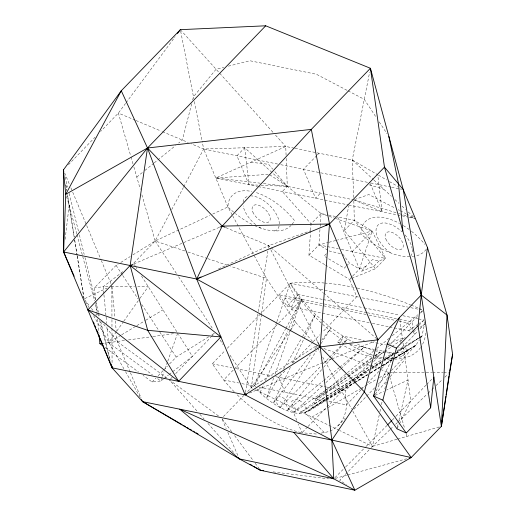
<?xml version="1.0" encoding="UTF-8"?>
<svg xmlns="http://www.w3.org/2000/svg" width="516" height="516" viewBox="0 0 516 516"><rect width="100%" height="100%" fill="white"/><g stroke="black" fill="none" stroke-linecap="round" stroke-linejoin="round"><path stroke-width="0.39" stroke-dasharray="2.58 1.94" d="M324.751 264.618L308.949 255.214L310.561 231.078M310.613 230.278L311.045 223.841L321.023 213.527L327.828 214.908M308.949 255.214L318.927 244.894L320.107 227.201M320.165 226.395L321.023 213.527L287.289 186.347L272.506 172.944M65.132 239.282L69.183 205.11L67.519 194.945M261.496 314.296L251.324 387.716L246.854 392.341M261.606 313.496L266.469 278.382L232.858 216.146M245.5 392.476L258.194 312.315M258.316 311.522L267.869 251.202M268.365 248.028L268.746 245.648L310.509 230.755M352.802 275.905L359.458 269.03L337.651 216.901L354.286 220.28L372.146 231.02L385.452 258.413L375.474 268.726L344.307 230.6L348.687 205.794M256.987 389.07C267.63 403.228 309.903 430.292 315.798 398.649L325.744 390.464M353.718 197.467L352.267 159.973L369.656 72.156M421.069 337.438L421.94 336.142L424.455 324.28L424.158 320.746M379.241 414.909L372.455 446.411L371.346 447.559M379.918 411.755L380.595 408.608M381.447 404.667L382.124 401.519M384.833 388.916L388.393 372.378L380.144 369.327M397.365 427.312L398.236 423.436M398.933 420.334L408.001 380.04L386.503 390.032M191.688 103.755L182.348 140.049L178.6 143.087M192.681 99.898L193.474 96.808L216.081 69.241L223.763 67.312M342.759 254.156L349.326 262.999L359.458 269.03L372.146 231.02L336.058 218.674M276.615 322.332L254.401 386.174L285.522 328.989M276.879 321.571L290.224 283.207A334.948 175.466 44 0 1 323.919 282.974M162.147 377.196L160.805 381.002L152.104 381.995L143.08 375.371M162.411 376.435L164.017 371.875M165.088 368.837L167.5 361.993M167.765 361.232L177.672 333.11M273.68 377.964L266.417 398.371L281.02 373.423M275.028 374.177L290.095 331.846M290.366 331.085L301.66 299.338L290.224 283.207L261.219 313.199M340.502 342.553L343.166 336.187L364.309 340.483M260.09 392.547L264.018 383.743M265.327 380.808L287.586 330.898M288.895 327.957L301.66 299.338L315.489 314.515L321.462 319.701M290.366 367.295L273.158 403.447L310.426 354.847M292.43 362.954L315.489 314.515L302.105 337.387M397.017 428.861L399.139 424.558M399.487 423.842L410.807 400.906L403.022 342.94M376.093 391.038L392.799 357.543M400.268 342.579L402.396 338.303L388.632 343.43M135.618 266.701L133.515 263.379L155.168 240.998L170.209 212.482M171.712 209.631L183.367 187.527M183.741 186.818L203.665 149.034L202.124 141.12M291.417 306.949L298.209 294.468L322.603 299.422M285.909 328.279L301.66 299.338L277.718 324.093M283.452 369.262L301.699 338.077M324.241 432.518L304.924 412.639A8.533 4.47 44 0 0 303.085 403.293A8.533 4.47 44 0 0 293.198 400.571A4.728 2.477 44 0 0 291.708 402.712A4.728 2.477 44 0 0 294.301 406.582A5.495 2.877 44 0 1 292.675 411.226A5.495 2.877 44 0 1 286.509 405.002A4.999 2.619 44 0 0 286.922 401.764A4.999 2.619 44 0 0 283.207 397.913A9.282 4.863 44 0 0 276.137 398.7A9.282 4.863 44 0 0 280.085 407.595L316.34 350.932M321.087 343.508L331.014 327.995L322.061 320.217M391.347 370.559L415.851 345.23L419.334 340.038M290.347 330.479L251.324 387.716L252.769 388.419M290.798 329.814L295.791 322.494L266.469 278.382L230.639 266.346M116.429 331.601L108.592 342.682L103.052 343.314M116.887 330.95L123.343 321.823M123.801 321.171L139.475 299.009M139.939 298.358L148.234 286.625L137.772 286.657M125.588 103.394L118.383 113.101L100.614 131.47M126.072 102.749L175.085 36.778M314.837 349.093L316.798 346.539M321.7 340.141L331.014 327.995L347.481 339.102L353.247 341.947M321.616 369.688L286.954 410.672L323.022 381.021M323.687 367.237L330.408 359.284M330.924 358.678L342.308 345.217M342.824 344.604L347.481 339.102L342.424 344.237M375.158 394.218L387.071 380.318M390.18 376.693L405.202 359.168M378.95 261.064L373.965 266.224L360.968 271.532L372.417 259.632L378.95 261.064L385.452 258.413L354.286 220.28L353.808 199.86L398.423 213.398M68.409 164.765L95.06 137.211M95.621 299.738L94.46 287.76L116.106 265.372L118.132 264.115M271.913 172.409L244.707 147.744L236.928 155.787L249.041 184.747L257.806 185.115M316.785 155.516L303.447 169.3L315.56 198.26L320.552 193.1M317.34 154.942L319.004 153.22M286.212 158.425L287.289 186.347L282.304 191.507L311.045 223.841M152.104 381.995L155.935 378.028M158.128 375.764L163.062 370.669M163.611 370.101L167.442 366.134M169.635 363.87L176.208 357.072L209.206 336.477M170.628 378.847L172.299 377.119M175.646 373.655L210.799 337.316M211.36 336.735L214.708 333.272M234.174 391.754A92.68 48.549 44 0 1 223.705 379.937L212.27 363.806L225.06 350.583M227.285 348.281L260.664 313.773M344.307 230.6L354.286 220.28M326.286 253.795L324.074 256.091L326.776 257.697M366.67 312.599L279.021 294.791L287.006 306.053L298.209 294.468M277.163 324.667L223.705 379.937L238.656 382.975M352.189 251.653L372.146 231.02L337.438 240.069M345.997 266.437L344.333 268.152L327.447 258.097M346.552 265.863L349.326 262.999M352.254 276.479L349.48 279.343L356.75 296.719L322.732 331.885M223.402 416.586L244.062 395.224M284.903 370.998L278.788 377.319L285.096 392.412M292.695 362.942L312.722 342.237M313.276 341.663L319.952 334.761M340.05 343.624L337.587 341.96L343.166 336.187M307.536 426.99L301.97 432.743A92.68 48.549 44 0 1 236.399 394.011M308.097 426.41L353.196 379.789M353.75 379.208L371.565 360.787M393.16 358.988L415.851 345.23L406.485 351.086L394.314 353.428L379.931 352.144L374.352 357.911L383.936 358.768M330.04 431.066A92.68 48.549 44 0 0 346.494 404.886L345.307 390.838L370.34 364.954M373.674 361.503L384.246 350.577M387.587 347.126L389.812 344.823M390.367 344.249L418.224 315.45M420.463 313.128L422.707 310.813M419.057 325.254L423.539 320.623M360.974 389.915L346.494 404.886L326.815 400.887M361.529 389.335L364.315 386.458M367.656 383.007L379.35 370.914M381.576 368.611L392.715 357.098M396.056 353.641L417.773 331.188M419.998 328.885L424.455 324.28L417.831 328.815M394.817 358.027L400.906 356.859L403.357 355.324L408.943 349.551L398.758 347.481M337.89 425.829L345.127 418.347M354.041 409.13L374.642 387.832M377.983 384.375L389.122 372.862M392.166 420.179L395.456 416.78M396.004 416.212L426.158 385.033M426.706 384.465L432.737 378.234M369.127 449.849L339.709 480.261L346.294 484.582M280.085 407.595L321.081 365.928M323.332 363.645L328.944 357.936M329.505 357.362L341.863 344.811M334.916 477.668L345.146 467.419M345.714 466.845L365.612 446.921M366.179 446.346L387.213 425.281M389.819 429.802L372.455 446.411L340.012 430.686M390.399 429.248L393.289 426.48M395.604 424.268L397.346 422.604M397.92 422.049L427.442 393.818M428.016 393.263L431.492 389.941M432.073 389.393L433.808 387.729M436.123 385.517L442.489 379.428M444.805 377.209L448.275 373.887M296.848 420.501L293.533 412.574L323.506 384.826M325.86 382.653L340.547 369.05M341.14 368.508L364.057 347.287L373.887 350.293M323.642 380.511L339.186 367.734M339.805 367.224L364.057 347.287L356.853 343.727M326.364 389.948L346.887 373.068M347.507 372.558L374.242 350.564M376.732 348.519L389.167 338.29M392.276 335.729L417.708 314.812M420.798 312.264L422.649 310.742M136.772 177.046L142.39 172.486M144.893 170.461L153.633 163.366M154.252 162.856L175.479 145.622M163.333 379.028L160.805 381.002L156.941 378.163M163.965 378.531L168.384 375.08M169.016 374.59L172.176 372.126M172.808 371.63L192.391 356.35L178.51 334.439M122.763 271.661L103.161 286.761L94.46 287.76M325.099 393.843L299.596 413.239L351.383 380.537M325.738 393.36L347.416 376.873M348.048 376.39L372.281 357.962M374.829 356.021L379.931 352.144L374.642 350.525M293.533 412.574L324.532 390.896M325.19 390.431L372.017 357.678M374.655 355.834L379.931 352.144M408.478 330.73L417.586 324.493M418.237 324.048L423.442 320.488M325.074 392.295L315.798 398.649L324.816 393.334M325.731 391.844L347.597 376.88M348.261 376.428L371.449 360.555M374.1 358.743L384.039 351.938M384.704 351.486L391.328 346.952M391.992 346.5L405.905 336.98M413.193 331.988L417.167 329.266M325.757 398.842L304.924 412.639L325.512 400.164M326.435 398.397L352.641 381.034M353.318 380.589L368.772 370.346M371.462 368.566L380.873 362.335M383.556 360.555L393.637 353.873L384.091 359.884M325.435 399.423L312.702 407.775L325.764 399.855M326.106 398.984L352.912 381.408M353.583 380.969L368.327 371.301M371.675 369.101L381.06 362.948M383.743 361.194L393.121 355.04M395.804 353.279L421.94 336.142L419.166 337.774M315.721 346.191L251.324 387.716L228.898 353.499M352.06 380.111L369.101 369.353M371.823 367.631L381.363 361.606M314.876 403.68L351.467 380.595M352.144 380.169L369.088 369.482M372.475 367.347L381.285 361.787M384.672 359.652L393.482 354.092M396.868 351.957L421.94 336.142M120.821 262.431L130.251 256.549M132.947 254.865L155.168 240.998L209.715 215.462M211.895 334.8L213.921 333.536M309.342 410.8L325.764 400.706M326.415 400.287L354.408 383.059M355.085 382.633L367.495 375.055M370.107 373.39L379.808 367.489M382.395 365.825L392.121 359.916M394.688 358.259L415.851 345.23M400.519 354.744L408.943 349.551M326.454 399.436L353.273 383.175M353.963 382.756L367.715 374.416M370.462 372.745L392.47 359.407M326.196 399.745L353.647 383.111M354.331 382.698L367.373 374.797M370.114 373.132L379.724 367.308M382.466 365.644L392.076 359.82M394.817 358.156L406.485 351.086M120.976 335.207L108.592 342.682L152.426 374.848M121.666 334.787L136.114 326.067M136.804 325.648L145.061 320.668M145.751 320.249L162.953 309.864M325.506 392.928L349.79 378.628M350.487 378.222L369.908 366.779M370.604 366.373L381.705 359.839M384.478 358.201L394.192 352.48M396.965 350.848L418.47 338.186M311.89 417.063L327.189 408.124M327.886 407.717L359.878 389.032M360.574 388.625L364.748 386.187M365.444 385.781L376.57 379.286M379.357 377.66L388.393 372.378L388.845 373.919M84.772 298.603L106.876 288.128M212.624 214.101L227.891 206.948A49.833 26.103 44 0 1 251.853 191.475M375.042 395.359L383.64 391.367M218.513 268.907L268.746 245.648L270.577 247.229M294.255 148.189L285.748 146.46L215.778 177.988L257.548 186.476M133.831 263.934L219.255 227.369M249.576 393.011L331.201 359.194M331.943 358.884L374.235 341.36M359.458 269.03L365.954 266.372M350.964 278.737L349.48 279.343L325.435 265.031M351.706 278.434L375.474 268.726M354.563 199.595L368.805 194.558L395.295 208.206M396.965 439.271L372.455 446.411L352.067 409.807M397.726 439.045L439.851 426.777M274.46 230.942L275.808 230.555A22.549 11.816 44 0 0 279.221 225.382M335.323 478.377L346.939 475.191M347.713 474.978L406.543 458.821M327.712 250.125L318.927 244.894L328.182 242.481M328.956 242.281L336.664 240.269M228.375 66.151L249.892 60.746L316.411 74.259L347.378 90.494M394.056 358.175L388.729 359.2L384.736 358.846M321.081 433.124L328.524 431.692M124.472 340.483L108.592 342.682L107.038 326.705M128.445 339.928L152.265 336.632M153.059 336.516L174.492 333.549M268.23 174.344L215.778 177.988L260.277 183.186M286.083 155.232L285.748 146.46L203.665 149.034L191.172 143.764M409.788 256.729C402.08 257.091 394.572 254.614 387.542 251.698A61.617 32.282 44 0 1 360.936 233.974A49.188 25.768 44 0 1 399.461 223.389M107.992 286.748L103.161 286.761L103.858 293.952M111.211 286.735L134.553 286.664M389.999 372.391L431.763 372.668M432.569 372.668L443.005 372.739M443.812 372.745L448.63 372.778M260.993 185.244L287.289 186.347L324.416 193.887M316.353 434.033L301.97 432.743L298.358 424.1M250.763 162.224L268.642 164.314L272.783 169.209M263.457 183.561L287.289 186.347L274.854 171.66M273.106 471.876L328.608 478.867M295.029 148.344L352.267 159.973L377.744 174.776L382.079 211.773L353.808 199.86M277.621 164.056L203.665 149.034L227.891 206.948L232.477 215.436M280.756 164.694L319.881 172.641M320.662 172.802L369.966 182.819M370.74 182.974L390.851 187.056M391.625 187.218L399.358 188.785M400.132 188.946L401.68 189.256M325.19 194.048L353.034 199.705M258.322 186.631L348.048 204.858M348.822 205.02L408.382 217.12M409.156 217.275L415.341 218.532L409.188 216.662M328.582 215.062L336.896 216.752M318.927 244.894L326.66 246.467M327.434 246.622L338.264 248.828M341.36 249.454L385.452 258.413M358.31 297.035L290.224 283.207A91.048 47.698 44 0 0 321.204 322.952M362.226 297.835L407.614 307.052M410.749 307.691L418.573 309.278M419.353 309.439L422.488 310.071M323.39 299.583L363.516 307.736M364.302 307.897L399.707 315.089M402.854 315.728L417.805 318.765M418.592 318.92L424.094 320.043M367.45 312.76L396.411 318.643M399.539 319.275L412.058 321.823L412.697 329.363M366.115 314.47L285.077 298.009L292.237 309.923L296.358 310.761M369.262 315.108L394.443 320.223M399.165 321.184L407.821 322.945L412.987 331.549M287.006 306.053L369.198 322.752M372.339 323.39L388.838 326.744M389.619 326.899L393.547 327.699M394.334 327.86L411.42 331.33M371.352 341.915L385.452 344.778M337.587 341.96L343.662 343.192M349.983 344.475L374.461 349.448M375.248 349.609L383.936 351.377M384.723 351.538L403.357 355.324M212.27 363.806L231.832 367.785M235.741 368.579L272.525 376.048M275.654 376.686L325.744 386.858M326.525 387.019L345.307 390.838M241.804 383.614L255.975 386.497M259.122 387.135L326.028 400.726M329.06 250.931L341.998 253.975M369.192 184.818L383.801 189.249M399.19 213.63L406.111 215.733M372.081 357.22L358.478 353.054L342.618 345.223M141.874 194.771L155.168 240.998L184.902 250.982M187.947 252.008L207.006 258.406M207.767 258.664L226.827 265.063M321.023 213.527L328.537 216.101M329.292 216.352L335.303 218.416M323.893 348.532L379.395 369.05M254.756 225.685C262.567 229.143 271.081 231.665 279.698 230.755A58.585 30.689 44 0 0 291.043 225.486M135.295 120.222L118.383 113.101L130.793 156.245M136.031 120.531L161.024 131.064M162.495 131.683L188.23 142.526M225.892 227.659L268.746 245.648L270.571 249.241M255.652 389.812L339.289 430.338M398.159 209.677L399.59 210.418M400.306 210.786L406.034 213.734M406.75 214.108L413.909 217.791M348.081 90.861L364.27 99.349L376.577 117.925M261.135 228.233L259.18 227.175A22.549 11.816 44 0 1 258.006 226.389M378.434 175.176L386.697 179.974M389.457 181.574L397.72 186.373M269.681 174.718L287.289 186.347M166.932 378.112L117.293 341.682L101.652 321.571M218.5 415.954L169.512 380.002L197.228 411.317M105.045 347.462L138.565 372.062M390.335 252.782L387.613 250.724A22.549 11.816 44 0 1 377.48 225.647A22.549 11.816 44 0 1 401.867 231.723M271.184 247.751L323.042 292.469M323.648 292.998L376.112 338.244M352.267 159.973L373.294 179.491M373.874 180.032L391.399 196.299M394.901 199.557L398.991 203.349M401.906 206.058L405.415 209.315M408.33 212.024L413.587 216.907M180.368 29.664L273.325 132.696M275.486 135.089L285.748 146.46M295.791 322.494L313.754 342.772M199.892 414.322L204.162 419.14M207.89 423.359L235.077 454.067M84.547 299.564L89.436 305.853M91.39 308.368L93.344 310.884M95.789 314.025L96.769 315.282M231.755 431.789L221.725 418.321L226.208 428.648M234.625 435.639L253.253 460.659M255.162 463.226L258.987 468.354M379.208 121.905L387.123 133.85M155.168 240.998L176.82 274.035M178.588 276.731L212.611 328.653M220.1 340.076L223.183 344.778M116.106 265.372L122.298 274.815M122.737 275.486L138.204 299.087M141.739 304.479L159.418 331.453M159.857 332.123L176.208 357.072M136.037 267.365L136.882 268.694M141.507 275.995L177.252 332.446M413.387 332.214L414.98 334.858M85.65 301.731L88.836 307.323M93.622 315.708L123.904 368.811M125.498 371.604L140.236 397.455M316.392 345.759L317.179 347.165M317.566 347.868L319.92 352.093M322.668 357.02L351.68 409.104M270.932 249.957L317.276 341.166M227.808 432.331L238.379 456.673M130.116 372.036L117.293 341.682L116.597 334.497M130.432 372.778L141.061 397.946M370.282 183.561L382.079 211.773M64.655 172.905L69.621 184.786M70.866 187.753L72.421 191.468M72.73 192.21L100.994 259.78M101.304 260.522L110.934 283.542M66.416 196.48L69.183 205.11L76.781 233.916M389.735 377.002L404.686 428.661M406.247 434.053L406.918 436.368M131.012 157.012L133.005 163.946M133.896 167.029L140.32 189.372M76.987 234.69L94.428 300.873M95.46 304.762L98.537 316.443M99.562 320.339L110.031 360.045M65.139 176.975L67.641 187.14M69.183 193.397L78.606 231.729M79.38 234.857L84.185 254.407M84.959 257.542L95.537 300.557M95.731 301.344L98.421 312.296M98.614 313.077L99.575 316.985M100.73 321.681L110.54 361.574M180.677 31.231L193.784 98.388M194.403 101.555L201.969 140.326M65.848 184.786L66.745 190.256M65.816 184.973L66.706 190.514M67.338 194.468L74.433 238.785M74.556 239.579L77.09 255.407M77.219 256.2L83.934 298.145M69.183 205.11L74.227 236.915M74.73 240.095L77.123 255.201M77.252 256L84.056 298.938M399.906 319.752L402.609 339.851M244.707 147.744L249.041 184.747M111.94 286.567L114.971 317.721M115.281 320.913L116.21 330.504M103.935 294.752L106.032 316.321M106.109 317.121L106.728 323.506M95.931 302.937L97.176 315.715M97.485 318.914L98.956 334.091M111.869 286.574L111.946 316.34M111.953 319.559L111.978 327.602M111.978 328.408L112.069 363M403.286 225.589A49.188 25.768 44 0 1 408.969 229.414M411.452 231.303A49.188 25.768 44 0 1 425.023 244.461M426.229 249.363A61.617 32.282 44 0 1 414.303 256.368M413.58 256.497A61.617 32.282 44 0 1 412.11 256.691M404.937 234.903A22.549 11.816 44 0 1 412.155 248.525M412.271 249.351A22.549 11.816 44 0 1 411.129 255.504M255.691 224.634A22.549 11.816 44 0 1 243.197 205.91M243.094 202.027A22.549 11.816 44 0 1 249.054 196.009M250.402 195.88A22.549 11.816 44 0 1 269.397 205.245A22.549 11.816 44 0 1 279.324 223.912M324.674 283.032A334.948 175.466 44 0 1 356.485 287.902M357.233 288.07A334.948 175.466 44 0 1 410.413 304.795M411.168 305.098A334.948 175.466 44 0 1 418.276 308.058M418.986 308.368A334.948 175.466 44 0 1 422.552 309.916M252.001 224.357A58.585 30.689 44 0 1 235.477 213.611M233.684 212.147A58.585 30.689 44 0 1 227.891 206.948M292.043 224.37A58.585 30.689 44 0 0 294.417 220.461A49.833 26.103 44 0 0 254.665 192.145M420.553 347.552A91.048 47.698 44 0 1 383.13 357.962M382.298 357.794A91.048 47.698 44 0 1 373.313 355.421M372.539 355.169A91.048 47.698 44 0 1 349.474 344.43M346.152 342.392A91.048 47.698 44 0 1 321.791 323.506M425.816 333.084A91.048 47.698 44 0 1 420.992 346.926M385.878 239.043A11.275 5.908 44 0 0 401.525 249.157A11.275 5.908 44 0 0 395.179 234A11.275 5.908 44 0 0 385.878 239.043M252.84 212.018A11.275 5.908 44 0 0 268.481 222.132A11.275 5.908 44 0 0 262.141 206.968A11.275 5.908 44 0 0 252.84 212.018"/><path stroke-width="0.77" d="M265.708 25.8L147.505 148.002L65.726 194.326L121.266 90.764L147.505 148.002L196.667 279.021L329.492 223.989L384.465 167.152L403.228 189.572L421.25 295.049L441.38 426.326L447.024 315.057L427.454 247.487L403.228 189.572L370.423 68.273L265.708 25.8L180.368 29.664L121.266 90.764L63.41 169.932L63.629 251.995L112.082 367.831L142.629 401.648L239.34 458.885L260.419 470.282L354.853 490.2L411.188 457.544L441.38 426.326L452.59 354.344L447.024 315.057L421.25 295.049L384.465 167.152L370.423 68.273L311.329 129.374L222.203 226.111L196.667 279.021L245.126 394.856L331.846 440.083L411.188 457.544L364.373 391.876L320.197 346.907L196.667 279.021L63.629 251.995L65.726 194.326L63.41 169.932L63.797 171.499M141.436 399.552L142.629 401.648L331.846 440.083L354.853 490.2L333.775 478.803L331.846 440.083L320.197 346.907L329.492 223.989L311.329 129.374L147.505 148.002L63.629 251.995L74.162 276.202M399.597 317.437L387.181 343.972L373.603 396.03L397.017 428.861L406.247 433.008L430.654 407.782L418.07 325.731L421.25 295.049L427.454 247.487M430.654 407.782L433.833 377.099M178.6 381.343L87.855 309.91L130.148 265.508L220.893 336.942L178.6 381.343L147.699 330.33L130.148 265.508L147.505 148.002L222.203 226.111L225.157 227.35M441.38 426.326L445.882 396.404M446.121 394.83L448.365 379.873M448.604 378.293L448.959 375.932M449.197 374.358L449.436 372.784M245.371 393.269L245.126 394.856L112.082 367.831L103.645 347.087M449.694 371.249L452.59 354.344M421.25 295.049L377.944 339.818L364.373 391.876L331.846 440.083M406.247 433.008L382.84 400.177L396.417 348.119L418.07 325.731M374.319 394.605L373.603 396.03L382.84 400.177M177.485 33.54L180.368 29.664M387.78 424.713L391.618 420.746M219.99 227.059L222.203 226.111L329.492 223.989L377.944 339.818L320.197 346.907L245.126 394.856L246.609 394.243M196.667 279.021L201.034 277.002M130.148 265.508L133.096 264.25M325.693 225.344L329.492 223.989M409.639 457.969L411.188 457.544M99.111 335.69L99.891 343.675L102.265 343.404M220.893 336.942L147.699 330.33L87.855 309.91M253.491 466.245L260.419 470.282L263.592 470.682M333.775 478.803L179.742 409.188L239.34 458.885L333.775 478.803L293.778 432.35M387.181 343.972L396.417 348.119M142.629 401.648L182.122 424.662M183.509 425.468L185.586 426.68M186.973 427.487L188.359 428.293M189.746 429.099L191.823 430.312M193.21 431.118L194.596 431.924M195.977 432.731L198.06 433.943M250.021 464.226L252.105 465.438M99.891 343.675L103.755 346.513M376.725 338.767L377.944 339.818M238.276 457.679L239.34 458.885M259.464 468.999L260.419 470.282M317.643 341.882L320.197 346.907M93.396 321.9L94.305 324.125M94.905 325.609L95.808 327.828M96.415 329.311L97.917 333.013M98.524 334.497L99.427 336.716M100.027 338.199L103.045 345.604M111.056 363.935L112.082 367.831L112.075 366.218M111.508 365.483L112.082 367.831M388.877 136.501L398.539 183.967L402.854 231.104M63.668 171.499L63.41 169.932L63.662 171.518"/></g></svg>
